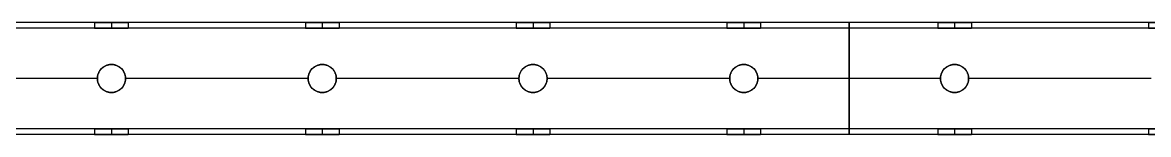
# Model space of a CAD drawing. Header units: millimetres. Extents: x 1279 to 9834, y -699 to 998.
# Drawn here: x 3524 to 3924.6, y -648.6 to -608.6 of the extents above; entities that cross this region are included whole.
import ezdxf

# ---------------------------------------------------------------- set-up
doc = ezdxf.new("R2010")
doc.units = ezdxf.units.MM
doc.header["$MEASUREMENT"] = 0
doc.layers.add('staal', color=7, linetype='Continuous', true_color=0x4c4c4c)

msp = doc.modelspace()

# ---------------------------------------------------------------- linework, layer by layer
at = {"layer": 'staal'}
for p, q in [((3549.62, -608.63, 1905.19), (3549.62, -610.63, 1905.19)), ((3555.62, -608.63, 1911.19), (3555.62, -610.63, 1911.19)), ((3555.62, -608.63, 1899.19), (3555.62, -610.63, 1899.19)), ((3561.62, -608.63, 1905.19), (3561.62, -610.63, 1905.19)), ((3624.62, -608.63, 1905.19), (3624.62, -610.63, 1905.19)), ((3630.62, -608.63, 1911.19), (3630.62, -610.63, 1911.19)), ((3630.62, -608.63, 1899.19), (3630.62, -610.63, 1899.19)), ((3636.62, -608.63, 1905.19), (3636.62, -610.63, 1905.19)), ((3699.62, -608.63, 1905.19), (3699.62, -610.63, 1905.19)), ((3705.62, -608.63, 1911.19), (3705.62, -610.63, 1911.19)), ((3705.62, -608.63, 1899.19), (3705.62, -610.63, 1899.19)), ((3711.62, -608.63, 1905.19), (3711.62, -610.63, 1905.19)), ((3774.62, -608.63, 1905.19), (3774.62, -610.63, 1905.19)), ((3780.62, -608.63, 1911.19), (3780.62, -610.63, 1911.19)), ((3780.62, -608.63, 1899.19), (3780.62, -610.63, 1899.19)), ((3786.62, -608.63, 1905.19), (3786.62, -610.63, 1905.19)), ((3849.62, -608.63, 1905.19), (3849.62, -610.63, 1905.19)), ((3855.62, -608.63, 1911.19), (3855.62, -610.63, 1911.19)), ((3855.62, -608.63, 1899.19), (3855.62, -610.63, 1899.19)), ((3861.62, -608.63, 1905.19), (3861.62, -610.63, 1905.19)), ((3924.62, -608.63, 1905.19), (3924.62, -610.63, 1905.19)), ((3555.62, -623.63, 1885.19), (3555.62, -623.63, 1887.19)), ((3555.62, -623.63, 1923.19), (3555.62, -623.63, 1925.19)), ((3630.62, -623.63, 1885.19), (3630.62, -623.63, 1887.19)), ((3630.62, -623.63, 1923.19), (3630.62, -623.63, 1925.19)), ((3705.62, -623.63, 1885.19), (3705.62, -623.63, 1887.19)), ((3705.62, -623.63, 1923.19), (3705.62, -623.63, 1925.19)), ((3780.62, -623.63, 1885.19), (3780.62, -623.63, 1887.19)), ((3780.62, -623.63, 1923.19), (3780.62, -623.63, 1925.19)), ((3855.62, -623.63, 1885.19), (3855.62, -623.63, 1887.19)), ((3855.62, -623.63, 1923.19), (3855.62, -623.63, 1925.19)), ((3550.62, -628.63, 1923.19), (3550.62, -628.63, 1925.19)), ((3550.62, -628.63, 1885.19), (3550.62, -628.63, 1887.19)), ((3560.62, -628.63, 1923.19), (3560.62, -628.63, 1925.19)), ((3560.62, -628.63, 1885.19), (3560.62, -628.63, 1887.19)), ((3625.62, -628.63, 1923.19), (3625.62, -628.63, 1925.19)), ((3625.62, -628.63, 1885.19), (3625.62, -628.63, 1887.19)), ((3635.62, -628.63, 1923.19), (3635.62, -628.63, 1925.19)), ((3635.62, -628.63, 1885.19), (3635.62, -628.63, 1887.19)), ((3700.62, -628.63, 1923.19), (3700.62, -628.63, 1925.19)), ((3700.62, -628.63, 1885.19), (3700.62, -628.63, 1887.19)), ((3710.62, -628.63, 1923.19), (3710.62, -628.63, 1925.19)), ((3710.62, -628.63, 1885.19), (3710.62, -628.63, 1887.19)), ((3775.62, -628.63, 1923.19), (3775.62, -628.63, 1925.19)), ((3775.62, -628.63, 1885.19), (3775.62, -628.63, 1887.19)), ((3785.62, -628.63, 1923.19), (3785.62, -628.63, 1925.19)), ((3785.62, -628.63, 1885.19), (3785.62, -628.63, 1887.19)), ((3850.62, -628.63, 1923.19), (3850.62, -628.63, 1925.19)), ((3850.62, -628.63, 1885.19), (3850.62, -628.63, 1887.19)), ((3860.62, -628.63, 1923.19), (3860.62, -628.63, 1925.19)), ((3860.62, -628.63, 1885.19), (3860.62, -628.63, 1887.19)), ((3555.62, -633.63, 1923.19), (3555.62, -633.63, 1925.19)), ((3555.62, -633.63, 1885.19), (3555.62, -633.63, 1887.19)), ((3630.62, -633.63, 1923.19), (3630.62, -633.63, 1925.19)), ((3630.62, -633.63, 1885.19), (3630.62, -633.63, 1887.19)), ((3705.62, -633.63, 1923.19), (3705.62, -633.63, 1925.19)), ((3705.62, -633.63, 1885.19), (3705.62, -633.63, 1887.19)), ((3780.62, -633.63, 1923.19), (3780.62, -633.63, 1925.19)), ((3780.62, -633.63, 1885.19), (3780.62, -633.63, 1887.19)), ((3855.62, -633.63, 1923.19), (3855.62, -633.63, 1925.19)), ((3855.62, -633.63, 1885.19), (3855.62, -633.63, 1887.19)), ((3549.62, -646.63, 1905.19), (3549.62, -648.63, 1905.19)), ((3555.62, -646.63, 1911.19), (3555.62, -648.63, 1911.19)), ((3555.62, -646.63, 1899.19), (3555.62, -648.63, 1899.19)), ((3561.62, -646.63, 1905.19), (3561.62, -648.63, 1905.19)), ((3624.62, -646.63, 1905.19), (3624.62, -648.63, 1905.19)), ((3630.62, -646.63, 1911.19), (3630.62, -648.63, 1911.19)), ((3630.62, -646.63, 1899.19), (3630.62, -648.63, 1899.19)), ((3636.62, -646.63, 1905.19), (3636.62, -648.63, 1905.19)), ((3699.62, -646.63, 1905.19), (3699.62, -648.63, 1905.19)), ((3705.62, -646.63, 1911.19), (3705.62, -648.63, 1911.19)), ((3705.62, -646.63, 1899.19), (3705.62, -648.63, 1899.19)), ((3711.62, -646.63, 1905.19), (3711.62, -648.63, 1905.19)), ((3774.62, -646.63, 1905.19), (3774.62, -648.63, 1905.19)), ((3780.62, -646.63, 1911.19), (3780.62, -648.63, 1911.19)), ((3780.62, -646.63, 1899.19), (3780.62, -648.63, 1899.19)), ((3786.62, -646.63, 1905.19), (3786.62, -648.63, 1905.19)), ((3849.62, -646.63, 1905.19), (3849.62, -648.63, 1905.19)), ((3855.62, -646.63, 1911.19), (3855.62, -648.63, 1911.19)), ((3855.62, -646.63, 1899.19), (3855.62, -648.63, 1899.19)), ((3861.62, -646.63, 1905.19), (3861.62, -648.63, 1905.19)), ((3924.62, -646.63, 1905.19), (3924.62, -648.63, 1905.19))]:
    msp.add_line(p, q, dxfattribs=at)
for centre in [(3555.62, -628.63, 1885.19), (3555.62, -628.63, 1924.19), (3555.62, -628.63, 1886.19), (3630.62, -628.63, 1885.19), (3630.62, -628.63, 1924.19), (3630.62, -628.63, 1886.19), (3705.62, -628.63, 1885.19), (3705.62, -628.63, 1924.19), (3705.62, -628.63, 1886.19), (3780.62, -628.63, 1885.19), (3780.62, -628.63, 1924.19), (3780.62, -628.63, 1886.19), (3855.62, -628.63, 1885.19), (3855.62, -628.63, 1924.19), (3855.62, -628.63, 1886.19)]:
    msp.add_circle(centre, 5, dxfattribs=at)
for points in [[(4436.12, -608.63, 1885.19), (3818.12, -608.63, 1885.19), (3200.12, -608.63, 1885.19)], [(4436.12, -608.63, 1925.19), (3818.12, -608.63, 1925.19), (3200.12, -608.63, 1925.19)], [(3549.62, -608.63, 1905.19), (3518.12, -608.63, 1905.19), (3486.62, -608.63, 1905.19)], [(3624.62, -608.63, 1905.19), (3593.12, -608.63, 1905.19), (3561.62, -608.63, 1905.19)], [(3699.62, -608.63, 1905.19), (3668.12, -608.63, 1905.19), (3636.62, -608.63, 1905.19)], [(3774.62, -608.63, 1905.19), (3743.12, -608.63, 1905.19), (3711.62, -608.63, 1905.19)], [(3849.62, -608.63, 1905.19), (3818.12, -608.63, 1905.19), (3786.62, -608.63, 1905.19)], [(3818.12, -608.63, 1885.19), (3818.12, -608.63, 1905.19), (3818.12, -608.63, 1925.19)], [(3818.12, -608.63, 1925.19), (3818.12, -628.63, 1925.19), (3818.12, -648.63, 1925.19)], [(3818.12, -648.63, 1885.19), (3818.12, -628.63, 1885.19), (3818.12, -608.63, 1885.19)], [(3924.62, -608.63, 1905.19), (3893.12, -608.63, 1905.19), (3861.62, -608.63, 1905.19)], [(4438.12, -610.63, 1923.19), (3818.12, -610.63, 1923.19), (3198.12, -610.63, 1923.19)], [(4438.12, -610.63, 1887.19), (3818.12, -610.63, 1887.19), (3198.12, -610.63, 1887.19)], [(3549.62, -610.63, 1905.19), (3518.12, -610.63, 1905.19), (3486.62, -610.63, 1905.19)], [(3624.62, -610.63, 1905.19), (3593.12, -610.63, 1905.19), (3561.62, -610.63, 1905.19)], [(3699.62, -610.63, 1905.19), (3668.12, -610.63, 1905.19), (3636.62, -610.63, 1905.19)], [(3774.62, -610.63, 1905.19), (3743.12, -610.63, 1905.19), (3711.62, -610.63, 1905.19)], [(3849.62, -610.63, 1905.19), (3818.12, -610.63, 1905.19), (3786.62, -610.63, 1905.19)], [(3818.12, -646.63, 1923.19), (3818.12, -628.63, 1923.19), (3818.12, -610.63, 1923.19)], [(3818.12, -610.63, 1923.19), (3818.12, -610.63, 1905.19), (3818.12, -610.63, 1887.19)], [(3818.12, -610.63, 1887.19), (3818.12, -628.63, 1887.19), (3818.12, -646.63, 1887.19)], [(3924.62, -610.63, 1905.19), (3893.12, -610.63, 1905.19), (3861.62, -610.63, 1905.19)], [(3550.62, -628.63, 1925.19), (3518.12, -628.63, 1925.19), (3485.62, -628.63, 1925.19)], [(3550.62, -628.63, 1923.19), (3518.12, -628.63, 1923.19), (3485.62, -628.63, 1923.19)], [(3550.62, -628.63, 1887.19), (3518.12, -628.63, 1887.19), (3485.62, -628.63, 1887.19)], [(3550.62, -628.63, 1885.19), (3518.12, -628.63, 1885.19), (3485.62, -628.63, 1885.19)], [(3625.62, -628.63, 1925.19), (3593.12, -628.63, 1925.19), (3560.62, -628.63, 1925.19)], [(3625.62, -628.63, 1923.19), (3593.12, -628.63, 1923.19), (3560.62, -628.63, 1923.19)], [(3625.62, -628.63, 1887.19), (3593.12, -628.63, 1887.19), (3560.62, -628.63, 1887.19)], [(3625.62, -628.63, 1885.19), (3593.12, -628.63, 1885.19), (3560.62, -628.63, 1885.19)], [(3700.62, -628.63, 1925.19), (3668.12, -628.63, 1925.19), (3635.62, -628.63, 1925.19)], [(3700.62, -628.63, 1923.19), (3668.12, -628.63, 1923.19), (3635.62, -628.63, 1923.19)], [(3700.62, -628.63, 1887.19), (3668.12, -628.63, 1887.19), (3635.62, -628.63, 1887.19)], [(3700.62, -628.63, 1885.19), (3668.12, -628.63, 1885.19), (3635.62, -628.63, 1885.19)], [(3775.62, -628.63, 1925.19), (3743.12, -628.63, 1925.19), (3710.62, -628.63, 1925.19)], [(3775.62, -628.63, 1923.19), (3743.12, -628.63, 1923.19), (3710.62, -628.63, 1923.19)], [(3775.62, -628.63, 1887.19), (3743.12, -628.63, 1887.19), (3710.62, -628.63, 1887.19)], [(3775.62, -628.63, 1885.19), (3743.12, -628.63, 1885.19), (3710.62, -628.63, 1885.19)], [(3850.62, -628.63, 1925.19), (3818.12, -628.63, 1925.19), (3785.62, -628.63, 1925.19)], [(3850.62, -628.63, 1923.19), (3818.12, -628.63, 1923.19), (3785.62, -628.63, 1923.19)], [(3850.62, -628.63, 1887.19), (3818.12, -628.63, 1887.19), (3785.62, -628.63, 1887.19)], [(3850.62, -628.63, 1885.19), (3818.12, -628.63, 1885.19), (3785.62, -628.63, 1885.19)], [(3925.62, -628.63, 1925.19), (3893.12, -628.63, 1925.19), (3860.62, -628.63, 1925.19)], [(3925.62, -628.63, 1923.19), (3893.12, -628.63, 1923.19), (3860.62, -628.63, 1923.19)], [(3925.62, -628.63, 1887.19), (3893.12, -628.63, 1887.19), (3860.62, -628.63, 1887.19)], [(3925.62, -628.63, 1885.19), (3893.12, -628.63, 1885.19), (3860.62, -628.63, 1885.19)], [(4476.12, -648.63, 1885.19), (3818.12, -648.63, 1885.19), (3160.12, -648.63, 1885.19)], [(4476.12, -648.63, 1925.19), (3818.12, -648.63, 1925.19), (3160.12, -648.63, 1925.19)], [(4474.12, -646.63, 1923.19), (3818.12, -646.63, 1923.19), (3162.12, -646.63, 1923.19)], [(4474.12, -646.63, 1887.19), (3818.12, -646.63, 1887.19), (3162.12, -646.63, 1887.19)], [(3549.62, -646.63, 1905.19), (3518.12, -646.63, 1905.19), (3486.62, -646.63, 1905.19)], [(3549.62, -648.63, 1905.19), (3518.12, -648.63, 1905.19), (3486.62, -648.63, 1905.19)], [(3624.62, -646.63, 1905.19), (3593.12, -646.63, 1905.19), (3561.62, -646.63, 1905.19)], [(3624.62, -648.63, 1905.19), (3593.12, -648.63, 1905.19), (3561.62, -648.63, 1905.19)], [(3699.62, -646.63, 1905.19), (3668.12, -646.63, 1905.19), (3636.62, -646.63, 1905.19)], [(3699.62, -648.63, 1905.19), (3668.12, -648.63, 1905.19), (3636.62, -648.63, 1905.19)], [(3774.62, -646.63, 1905.19), (3743.12, -646.63, 1905.19), (3711.62, -646.63, 1905.19)], [(3774.62, -648.63, 1905.19), (3743.12, -648.63, 1905.19), (3711.62, -648.63, 1905.19)], [(3849.62, -646.63, 1905.19), (3818.12, -646.63, 1905.19), (3786.62, -646.63, 1905.19)], [(3849.62, -648.63, 1905.19), (3818.12, -648.63, 1905.19), (3786.62, -648.63, 1905.19)], [(3818.12, -646.63, 1887.19), (3818.12, -646.63, 1905.19), (3818.12, -646.63, 1923.19)], [(3818.12, -648.63, 1925.19), (3818.12, -648.63, 1905.19), (3818.12, -648.63, 1885.19)], [(3924.62, -646.63, 1905.19), (3893.12, -646.63, 1905.19), (3861.62, -646.63, 1905.19)], [(3924.62, -648.63, 1905.19), (3893.12, -648.63, 1905.19), (3861.62, -648.63, 1905.19)]]:
    msp.add_open_spline(points, degree=2, dxfattribs=at)
for points, weights, knots in [([(3555.62, -608.63, 1911.19), (3561.62, -608.63, 1911.19), (3561.62, -608.63, 1905.19), (3561.62, -608.63, 1899.19), (3555.62, -608.63, 1899.19), (3549.62, -608.63, 1899.19), (3549.62, -608.63, 1905.19), (3549.62, -608.63, 1911.19), (3555.62, -608.63, 1911.19)], [1, 0.707106781187, 1, 0.707106781187, 1, 0.707106781187, 1, 0.707106781187, 1], [0, 0, 0, 7.853982, 7.853982, 15.707963, 15.707963, 23.561945, 23.561945, 31.415927, 31.415927, 31.415927]), ([(3630.62, -608.63, 1911.19), (3636.62, -608.63, 1911.19), (3636.62, -608.63, 1905.19), (3636.62, -608.63, 1899.19), (3630.62, -608.63, 1899.19), (3624.62, -608.63, 1899.19), (3624.62, -608.63, 1905.19), (3624.62, -608.63, 1911.19), (3630.62, -608.63, 1911.19)], [1, 0.707106781187, 1, 0.707106781187, 1, 0.707106781187, 1, 0.707106781187, 1], [0, 0, 0, 7.853982, 7.853982, 15.707963, 15.707963, 23.561945, 23.561945, 31.415927, 31.415927, 31.415927]), ([(3705.62, -608.63, 1911.19), (3711.62, -608.63, 1911.19), (3711.62, -608.63, 1905.19), (3711.62, -608.63, 1899.19), (3705.62, -608.63, 1899.19), (3699.62, -608.63, 1899.19), (3699.62, -608.63, 1905.19), (3699.62, -608.63, 1911.19), (3705.62, -608.63, 1911.19)], [1, 0.707106781187, 1, 0.707106781187, 1, 0.707106781187, 1, 0.707106781187, 1], [0, 0, 0, 7.853982, 7.853982, 15.707963, 15.707963, 23.561945, 23.561945, 31.415927, 31.415927, 31.415927]), ([(3780.62, -608.63, 1911.19), (3786.62, -608.63, 1911.19), (3786.62, -608.63, 1905.19), (3786.62, -608.63, 1899.19), (3780.62, -608.63, 1899.19), (3774.62, -608.63, 1899.19), (3774.62, -608.63, 1905.19), (3774.62, -608.63, 1911.19), (3780.62, -608.63, 1911.19)], [1, 0.707106781187, 1, 0.707106781187, 1, 0.707106781187, 1, 0.707106781187, 1], [0, 0, 0, 7.853982, 7.853982, 15.707963, 15.707963, 23.561945, 23.561945, 31.415927, 31.415927, 31.415927]), ([(3855.62, -608.63, 1911.19), (3861.62, -608.63, 1911.19), (3861.62, -608.63, 1905.19), (3861.62, -608.63, 1899.19), (3855.62, -608.63, 1899.19), (3849.62, -608.63, 1899.19), (3849.62, -608.63, 1905.19), (3849.62, -608.63, 1911.19), (3855.62, -608.63, 1911.19)], [1, 0.707106781187, 1, 0.707106781187, 1, 0.707106781187, 1, 0.707106781187, 1], [0, 0, 0, 7.853982, 7.853982, 15.707963, 15.707963, 23.561945, 23.561945, 31.415927, 31.415927, 31.415927]), ([(3930.62, -608.63, 1911.19), (3936.62, -608.63, 1911.19), (3936.62, -608.63, 1905.19), (3936.62, -608.63, 1899.19), (3930.62, -608.63, 1899.19), (3924.62, -608.63, 1899.19), (3924.62, -608.63, 1905.19), (3924.62, -608.63, 1911.19), (3930.62, -608.63, 1911.19)], [1, 0.707106781187, 1, 0.707106781187, 1, 0.707106781187, 1, 0.707106781187, 1], [0, 0, 0, 7.853982, 7.853982, 15.707963, 15.707963, 23.561945, 23.561945, 31.415927, 31.415927, 31.415927]), ([(3555.62, -610.63, 1911.19), (3549.62, -610.63, 1911.19), (3549.62, -610.63, 1905.19), (3549.62, -610.63, 1899.19), (3555.62, -610.63, 1899.19), (3561.62, -610.63, 1899.19), (3561.62, -610.63, 1905.19), (3561.62, -610.63, 1911.19), (3555.62, -610.63, 1911.19)], [1, 0.707106781187, 1, 0.707106781187, 1, 0.707106781187, 1, 0.707106781187, 1], [-31.415927, -31.415927, -31.415927, -23.561945, -23.561945, -15.707963, -15.707963, -7.853982, -7.853982, 0, 0, 0]), ([(3630.62, -610.63, 1911.19), (3624.62, -610.63, 1911.19), (3624.62, -610.63, 1905.19), (3624.62, -610.63, 1899.19), (3630.62, -610.63, 1899.19), (3636.62, -610.63, 1899.19), (3636.62, -610.63, 1905.19), (3636.62, -610.63, 1911.19), (3630.62, -610.63, 1911.19)], [1, 0.707106781187, 1, 0.707106781187, 1, 0.707106781187, 1, 0.707106781187, 1], [-31.415927, -31.415927, -31.415927, -23.561945, -23.561945, -15.707963, -15.707963, -7.853982, -7.853982, 0, 0, 0]), ([(3705.62, -610.63, 1911.19), (3699.62, -610.63, 1911.19), (3699.62, -610.63, 1905.19), (3699.62, -610.63, 1899.19), (3705.62, -610.63, 1899.19), (3711.62, -610.63, 1899.19), (3711.62, -610.63, 1905.19), (3711.62, -610.63, 1911.19), (3705.62, -610.63, 1911.19)], [1, 0.707106781187, 1, 0.707106781187, 1, 0.707106781187, 1, 0.707106781187, 1], [-31.415927, -31.415927, -31.415927, -23.561945, -23.561945, -15.707963, -15.707963, -7.853982, -7.853982, 0, 0, 0]), ([(3780.62, -610.63, 1911.19), (3774.62, -610.63, 1911.19), (3774.62, -610.63, 1905.19), (3774.62, -610.63, 1899.19), (3780.62, -610.63, 1899.19), (3786.62, -610.63, 1899.19), (3786.62, -610.63, 1905.19), (3786.62, -610.63, 1911.19), (3780.62, -610.63, 1911.19)], [1, 0.707106781187, 1, 0.707106781187, 1, 0.707106781187, 1, 0.707106781187, 1], [-31.415927, -31.415927, -31.415927, -23.561945, -23.561945, -15.707963, -15.707963, -7.853982, -7.853982, 0, 0, 0]), ([(3855.62, -610.63, 1911.19), (3849.62, -610.63, 1911.19), (3849.62, -610.63, 1905.19), (3849.62, -610.63, 1899.19), (3855.62, -610.63, 1899.19), (3861.62, -610.63, 1899.19), (3861.62, -610.63, 1905.19), (3861.62, -610.63, 1911.19), (3855.62, -610.63, 1911.19)], [1, 0.707106781187, 1, 0.707106781187, 1, 0.707106781187, 1, 0.707106781187, 1], [-31.415927, -31.415927, -31.415927, -23.561945, -23.561945, -15.707963, -15.707963, -7.853982, -7.853982, 0, 0, 0]), ([(3930.62, -610.63, 1911.19), (3924.62, -610.63, 1911.19), (3924.62, -610.63, 1905.19), (3924.62, -610.63, 1899.19), (3930.62, -610.63, 1899.19), (3936.62, -610.63, 1899.19), (3936.62, -610.63, 1905.19), (3936.62, -610.63, 1911.19), (3930.62, -610.63, 1911.19)], [1, 0.707106781187, 1, 0.707106781187, 1, 0.707106781187, 1, 0.707106781187, 1], [-31.415927, -31.415927, -31.415927, -23.561945, -23.561945, -15.707963, -15.707963, -7.853982, -7.853982, 0, 0, 0]), ([(3555.62, -623.63, 1925.19), (3550.62, -623.63, 1925.19), (3550.62, -628.63, 1925.19), (3550.62, -633.63, 1925.19), (3555.62, -633.63, 1925.19), (3560.62, -633.63, 1925.19), (3560.62, -628.63, 1925.19), (3560.62, -623.63, 1925.19), (3555.62, -623.63, 1925.19)], [1, 0.707106781187, 1, 0.707106781187, 1, 0.707106781187, 1, 0.707106781187, 1], [-31.415927, -31.415927, -31.415927, -23.561945, -23.561945, -15.707963, -15.707963, -7.853982, -7.853982, 0, 0, 0]), ([(3555.62, -623.63, 1923.19), (3560.62, -623.63, 1923.19), (3560.62, -628.63, 1923.19), (3560.62, -633.63, 1923.19), (3555.62, -633.63, 1923.19), (3550.62, -633.63, 1923.19), (3550.62, -628.63, 1923.19), (3550.62, -623.63, 1923.19), (3555.62, -623.63, 1923.19)], [1, 0.707106781187, 1, 0.707106781187, 1, 0.707106781187, 1, 0.707106781187, 1], [0, 0, 0, 7.853982, 7.853982, 15.707963, 15.707963, 23.561945, 23.561945, 31.415927, 31.415927, 31.415927]), ([(3555.62, -623.63, 1887.19), (3550.62, -623.63, 1887.19), (3550.62, -628.63, 1887.19), (3550.62, -633.63, 1887.19), (3555.62, -633.63, 1887.19), (3560.62, -633.63, 1887.19), (3560.62, -628.63, 1887.19), (3560.62, -623.63, 1887.19), (3555.62, -623.63, 1887.19)], [1, 0.707106781187, 1, 0.707106781187, 1, 0.707106781187, 1, 0.707106781187, 1], [-31.415927, -31.415927, -31.415927, -23.561945, -23.561945, -15.707963, -15.707963, -7.853982, -7.853982, 0, 0, 0]), ([(3630.62, -623.63, 1925.19), (3625.62, -623.63, 1925.19), (3625.62, -628.63, 1925.19), (3625.62, -633.63, 1925.19), (3630.62, -633.63, 1925.19), (3635.62, -633.63, 1925.19), (3635.62, -628.63, 1925.19), (3635.62, -623.63, 1925.19), (3630.62, -623.63, 1925.19)], [1, 0.707106781187, 1, 0.707106781187, 1, 0.707106781187, 1, 0.707106781187, 1], [-31.415927, -31.415927, -31.415927, -23.561945, -23.561945, -15.707963, -15.707963, -7.853982, -7.853982, 0, 0, 0]), ([(3630.62, -623.63, 1923.19), (3635.62, -623.63, 1923.19), (3635.62, -628.63, 1923.19), (3635.62, -633.63, 1923.19), (3630.62, -633.63, 1923.19), (3625.62, -633.63, 1923.19), (3625.62, -628.63, 1923.19), (3625.62, -623.63, 1923.19), (3630.62, -623.63, 1923.19)], [1, 0.707106781187, 1, 0.707106781187, 1, 0.707106781187, 1, 0.707106781187, 1], [0, 0, 0, 7.853982, 7.853982, 15.707963, 15.707963, 23.561945, 23.561945, 31.415927, 31.415927, 31.415927]), ([(3630.62, -623.63, 1887.19), (3625.62, -623.63, 1887.19), (3625.62, -628.63, 1887.19), (3625.62, -633.63, 1887.19), (3630.62, -633.63, 1887.19), (3635.62, -633.63, 1887.19), (3635.62, -628.63, 1887.19), (3635.62, -623.63, 1887.19), (3630.62, -623.63, 1887.19)], [1, 0.707106781187, 1, 0.707106781187, 1, 0.707106781187, 1, 0.707106781187, 1], [-31.415927, -31.415927, -31.415927, -23.561945, -23.561945, -15.707963, -15.707963, -7.853982, -7.853982, 0, 0, 0]), ([(3705.62, -623.63, 1925.19), (3700.62, -623.63, 1925.19), (3700.62, -628.63, 1925.19), (3700.62, -633.63, 1925.19), (3705.62, -633.63, 1925.19), (3710.62, -633.63, 1925.19), (3710.62, -628.63, 1925.19), (3710.62, -623.63, 1925.19), (3705.62, -623.63, 1925.19)], [1, 0.707106781187, 1, 0.707106781187, 1, 0.707106781187, 1, 0.707106781187, 1], [-31.415927, -31.415927, -31.415927, -23.561945, -23.561945, -15.707963, -15.707963, -7.853982, -7.853982, 0, 0, 0]), ([(3705.62, -623.63, 1923.19), (3710.62, -623.63, 1923.19), (3710.62, -628.63, 1923.19), (3710.62, -633.63, 1923.19), (3705.62, -633.63, 1923.19), (3700.62, -633.63, 1923.19), (3700.62, -628.63, 1923.19), (3700.62, -623.63, 1923.19), (3705.62, -623.63, 1923.19)], [1, 0.707106781187, 1, 0.707106781187, 1, 0.707106781187, 1, 0.707106781187, 1], [0, 0, 0, 7.853982, 7.853982, 15.707963, 15.707963, 23.561945, 23.561945, 31.415927, 31.415927, 31.415927]), ([(3705.62, -623.63, 1887.19), (3700.62, -623.63, 1887.19), (3700.62, -628.63, 1887.19), (3700.62, -633.63, 1887.19), (3705.62, -633.63, 1887.19), (3710.62, -633.63, 1887.19), (3710.62, -628.63, 1887.19), (3710.62, -623.63, 1887.19), (3705.62, -623.63, 1887.19)], [1, 0.707106781187, 1, 0.707106781187, 1, 0.707106781187, 1, 0.707106781187, 1], [-31.415927, -31.415927, -31.415927, -23.561945, -23.561945, -15.707963, -15.707963, -7.853982, -7.853982, 0, 0, 0]), ([(3780.62, -623.63, 1925.19), (3775.62, -623.63, 1925.19), (3775.62, -628.63, 1925.19), (3775.62, -633.63, 1925.19), (3780.62, -633.63, 1925.19), (3785.62, -633.63, 1925.19), (3785.62, -628.63, 1925.19), (3785.62, -623.63, 1925.19), (3780.62, -623.63, 1925.19)], [1, 0.707106781187, 1, 0.707106781187, 1, 0.707106781187, 1, 0.707106781187, 1], [-31.415927, -31.415927, -31.415927, -23.561945, -23.561945, -15.707963, -15.707963, -7.853982, -7.853982, 0, 0, 0]), ([(3780.62, -623.63, 1923.19), (3785.62, -623.63, 1923.19), (3785.62, -628.63, 1923.19), (3785.62, -633.63, 1923.19), (3780.62, -633.63, 1923.19), (3775.62, -633.63, 1923.19), (3775.62, -628.63, 1923.19), (3775.62, -623.63, 1923.19), (3780.62, -623.63, 1923.19)], [1, 0.707106781187, 1, 0.707106781187, 1, 0.707106781187, 1, 0.707106781187, 1], [0, 0, 0, 7.853982, 7.853982, 15.707963, 15.707963, 23.561945, 23.561945, 31.415927, 31.415927, 31.415927]), ([(3780.62, -623.63, 1887.19), (3775.62, -623.63, 1887.19), (3775.62, -628.63, 1887.19), (3775.62, -633.63, 1887.19), (3780.62, -633.63, 1887.19), (3785.62, -633.63, 1887.19), (3785.62, -628.63, 1887.19), (3785.62, -623.63, 1887.19), (3780.62, -623.63, 1887.19)], [1, 0.707106781187, 1, 0.707106781187, 1, 0.707106781187, 1, 0.707106781187, 1], [-31.415927, -31.415927, -31.415927, -23.561945, -23.561945, -15.707963, -15.707963, -7.853982, -7.853982, 0, 0, 0]), ([(3855.62, -623.63, 1925.19), (3850.62, -623.63, 1925.19), (3850.62, -628.63, 1925.19), (3850.62, -633.63, 1925.19), (3855.62, -633.63, 1925.19), (3860.62, -633.63, 1925.19), (3860.62, -628.63, 1925.19), (3860.62, -623.63, 1925.19), (3855.62, -623.63, 1925.19)], [1, 0.707106781187, 1, 0.707106781187, 1, 0.707106781187, 1, 0.707106781187, 1], [-31.415927, -31.415927, -31.415927, -23.561945, -23.561945, -15.707963, -15.707963, -7.853982, -7.853982, 0, 0, 0]), ([(3855.62, -623.63, 1923.19), (3860.62, -623.63, 1923.19), (3860.62, -628.63, 1923.19), (3860.62, -633.63, 1923.19), (3855.62, -633.63, 1923.19), (3850.62, -633.63, 1923.19), (3850.62, -628.63, 1923.19), (3850.62, -623.63, 1923.19), (3855.62, -623.63, 1923.19)], [1, 0.707106781187, 1, 0.707106781187, 1, 0.707106781187, 1, 0.707106781187, 1], [0, 0, 0, 7.853982, 7.853982, 15.707963, 15.707963, 23.561945, 23.561945, 31.415927, 31.415927, 31.415927]), ([(3855.62, -623.63, 1887.19), (3850.62, -623.63, 1887.19), (3850.62, -628.63, 1887.19), (3850.62, -633.63, 1887.19), (3855.62, -633.63, 1887.19), (3860.62, -633.63, 1887.19), (3860.62, -628.63, 1887.19), (3860.62, -623.63, 1887.19), (3855.62, -623.63, 1887.19)], [1, 0.707106781187, 1, 0.707106781187, 1, 0.707106781187, 1, 0.707106781187, 1], [-31.415927, -31.415927, -31.415927, -23.561945, -23.561945, -15.707963, -15.707963, -7.853982, -7.853982, 0, 0, 0]), ([(3555.62, -646.63, 1911.19), (3561.62, -646.63, 1911.19), (3561.62, -646.63, 1905.19), (3561.62, -646.63, 1899.19), (3555.62, -646.63, 1899.19), (3549.62, -646.63, 1899.19), (3549.62, -646.63, 1905.19), (3549.62, -646.63, 1911.19), (3555.62, -646.63, 1911.19)], [0.999999860338, 0.707106851018, 1, 0.707106781187, 1, 0.707106781187, 1, 0.707106851018, 0.999999860338], [0, 0, 0, 7.853981, 7.853981, 15.707963, 15.707963, 23.561946, 23.561946, 31.415927, 31.415927, 31.415927]), ([(3555.62, -648.63, 1911.19), (3549.62, -648.63, 1911.19), (3549.62, -648.63, 1905.19), (3549.62, -648.63, 1899.19), (3555.62, -648.63, 1899.19), (3561.62, -648.63, 1899.19), (3561.62, -648.63, 1905.19), (3561.62, -648.63, 1911.19), (3555.62, -648.63, 1911.19)], [1, 0.707106781187, 1, 0.707106781187, 1, 0.707106781187, 1, 0.707106781187, 1], [-31.415927, -31.415927, -31.415927, -23.561945, -23.561945, -15.707963, -15.707963, -7.853982, -7.853982, 0, 0, 0]), ([(3630.62, -646.63, 1911.19), (3636.62, -646.63, 1911.19), (3636.62, -646.63, 1905.19), (3636.62, -646.63, 1899.19), (3630.62, -646.63, 1899.19), (3624.62, -646.63, 1899.19), (3624.62, -646.63, 1905.19), (3624.62, -646.63, 1911.19), (3630.62, -646.63, 1911.19)], [1, 0.707106781187, 1, 0.707106781187, 1, 0.707106781187, 1, 0.707106781187, 1], [0, 0, 0, 7.853982, 7.853982, 15.707963, 15.707963, 23.561945, 23.561945, 31.415927, 31.415927, 31.415927]), ([(3630.62, -648.63, 1911.19), (3624.62, -648.63, 1911.19), (3624.62, -648.63, 1905.19), (3624.62, -648.63, 1899.19), (3630.62, -648.63, 1899.19), (3636.62, -648.63, 1899.19), (3636.62, -648.63, 1905.19), (3636.62, -648.63, 1911.19), (3630.62, -648.63, 1911.19)], [1, 0.707106781187, 1, 0.707106781187, 1, 0.707106781187, 1, 0.707106781187, 1], [-31.415927, -31.415927, -31.415927, -23.561945, -23.561945, -15.707963, -15.707963, -7.853982, -7.853982, 0, 0, 0]), ([(3705.62, -646.63, 1911.19), (3711.62, -646.63, 1911.19), (3711.62, -646.63, 1905.19), (3711.62, -646.63, 1899.19), (3705.62, -646.63, 1899.19), (3699.62, -646.63, 1899.19), (3699.62, -646.63, 1905.19), (3699.62, -646.63, 1911.19), (3705.62, -646.63, 1911.19)], [1, 0.707106781187, 1, 0.707106781187, 1, 0.707106781187, 1, 0.707106781187, 1], [0, 0, 0, 7.853982, 7.853982, 15.707963, 15.707963, 23.561945, 23.561945, 31.415927, 31.415927, 31.415927]), ([(3705.62, -648.63, 1911.19), (3699.62, -648.63, 1911.19), (3699.62, -648.63, 1905.19), (3699.62, -648.63, 1899.19), (3705.62, -648.63, 1899.19), (3711.62, -648.63, 1899.19), (3711.62, -648.63, 1905.19), (3711.62, -648.63, 1911.19), (3705.62, -648.63, 1911.19)], [1, 0.707106781187, 1, 0.707106781187, 1, 0.707106781187, 1, 0.707106781187, 1], [-31.415927, -31.415927, -31.415927, -23.561945, -23.561945, -15.707963, -15.707963, -7.853982, -7.853982, 0, 0, 0]), ([(3780.62, -646.63, 1911.19), (3786.62, -646.63, 1911.19), (3786.62, -646.63, 1905.19), (3786.62, -646.63, 1899.19), (3780.62, -646.63, 1899.19), (3774.62, -646.63, 1899.19), (3774.62, -646.63, 1905.19), (3774.62, -646.63, 1911.19), (3780.62, -646.63, 1911.19)], [1, 0.707106781187, 1, 0.707106781187, 1, 0.707106781187, 1, 0.707106781187, 1], [0, 0, 0, 7.853982, 7.853982, 15.707963, 15.707963, 23.561945, 23.561945, 31.415927, 31.415927, 31.415927]), ([(3780.62, -648.63, 1911.19), (3774.62, -648.63, 1911.19), (3774.62, -648.63, 1905.19), (3774.62, -648.63, 1899.19), (3780.62, -648.63, 1899.19), (3786.62, -648.63, 1899.19), (3786.62, -648.63, 1905.19), (3786.62, -648.63, 1911.19), (3780.62, -648.63, 1911.19)], [1, 0.707106781187, 1, 0.707106781187, 1, 0.707106781187, 1, 0.707106781187, 1], [-31.415927, -31.415927, -31.415927, -23.561945, -23.561945, -15.707963, -15.707963, -7.853982, -7.853982, 0, 0, 0]), ([(3855.62, -646.63, 1911.19), (3861.62, -646.63, 1911.19), (3861.62, -646.63, 1905.19), (3861.62, -646.63, 1899.19), (3855.62, -646.63, 1899.19), (3849.62, -646.63, 1899.19), (3849.62, -646.63, 1905.19), (3849.62, -646.63, 1911.19), (3855.62, -646.63, 1911.19)], [1, 0.707106781187, 1, 0.707106781187, 1, 0.707106781187, 1, 0.707106781187, 1], [0, 0, 0, 7.853982, 7.853982, 15.707963, 15.707963, 23.561945, 23.561945, 31.415927, 31.415927, 31.415927]), ([(3855.62, -648.63, 1911.19), (3849.62, -648.63, 1911.19), (3849.62, -648.63, 1905.19), (3849.62, -648.63, 1899.19), (3855.62, -648.63, 1899.19), (3861.62, -648.63, 1899.19), (3861.62, -648.63, 1905.19), (3861.62, -648.63, 1911.19), (3855.62, -648.63, 1911.19)], [1, 0.707106781187, 1, 0.707106781187, 1, 0.707106781187, 1, 0.707106781187, 1], [-31.415927, -31.415927, -31.415927, -23.561945, -23.561945, -15.707963, -15.707963, -7.853982, -7.853982, 0, 0, 0]), ([(3930.62, -646.63, 1911.19), (3936.62, -646.63, 1911.19), (3936.62, -646.63, 1905.19), (3936.62, -646.63, 1899.19), (3930.62, -646.63, 1899.19), (3924.62, -646.63, 1899.19), (3924.62, -646.63, 1905.19), (3924.62, -646.63, 1911.19), (3930.62, -646.63, 1911.19)], [1, 0.707106781187, 1, 0.707106781187, 1, 0.707106781187, 1, 0.707106781187, 1], [0, 0, 0, 7.853982, 7.853982, 15.707963, 15.707963, 23.561945, 23.561945, 31.415927, 31.415927, 31.415927]), ([(3930.62, -648.63, 1911.19), (3924.62, -648.63, 1911.19), (3924.62, -648.63, 1905.19), (3924.62, -648.63, 1899.19), (3930.62, -648.63, 1899.19), (3936.62, -648.63, 1899.19), (3936.62, -648.63, 1905.19), (3936.62, -648.63, 1911.19), (3930.62, -648.63, 1911.19)], [1, 0.707106781187, 1, 0.707106781187, 1, 0.707106781187, 1, 0.707106781187, 1], [-31.415927, -31.415927, -31.415927, -23.561945, -23.561945, -15.707963, -15.707963, -7.853982, -7.853982, 0, 0, 0])]:
    msp.add_rational_spline(points, weights, degree=2, knots=knots, dxfattribs=at)

doc.saveas('drawing.dxf')
